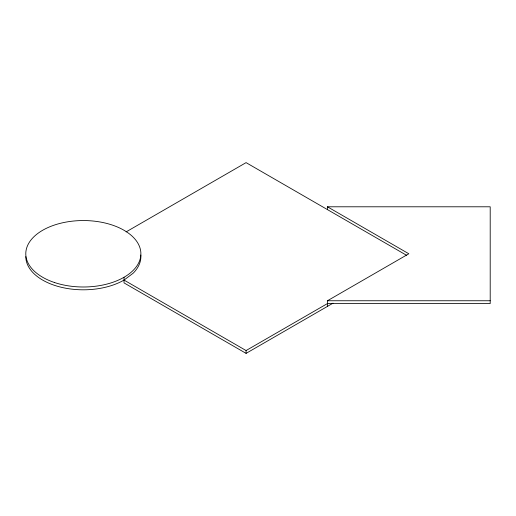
<?xml version="1.0" encoding="UTF-8"?>
<svg xmlns="http://www.w3.org/2000/svg" width="516" height="516" viewBox="0 0 516 516"><rect width="100%" height="100%" fill="white"/><g stroke="black" fill="none" stroke-linecap="round" stroke-linejoin="round"><path stroke-width="0.77" d="M25.8 256.587A57.54 33.218 0 0 0 61.32 287.283A57.54 33.218 0 0 0 124.027 280.078L133.167 273.203A57.54 33.218 0 0 0 140.816 255.02M126.117 231.89L246.08 162.63L406.743 255.388M327.454 306.388L327.454 300.751L408.827 253.769L327.454 206.793L327.454 209.612M124.027 280.078L246.08 350.551L327.454 303.569L490.2 303.569L490.2 206.793L327.454 206.793M124.027 277.26L124.027 282.897L246.08 353.37L333.02 303.176M327.454 300.751L490.2 300.751M246.08 350.551L246.08 353.37M54.567 282.542A57.54 33.218 0 0 0 140.881 253.769A57.54 33.218 0 0 0 54.567 225.002A57.54 33.218 0 0 0 54.567 282.542"/></g></svg>
